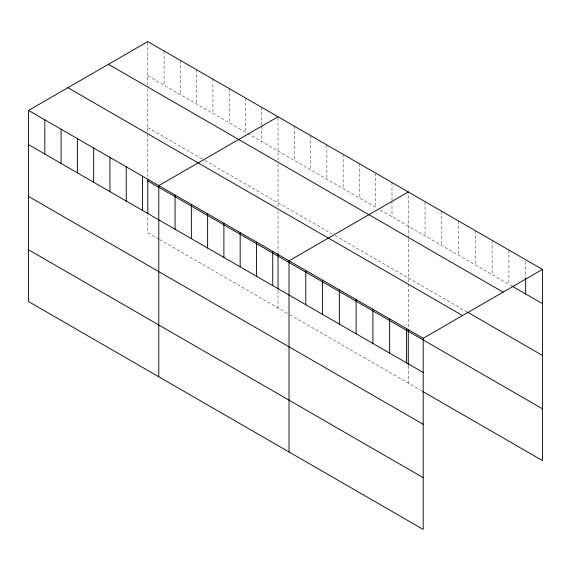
<?xml version="1.0" encoding="UTF-8"?>
<svg xmlns="http://www.w3.org/2000/svg" width="571" height="571" viewBox="0 0 571 571"><rect width="100%" height="100%" fill="white"/><g stroke="black" fill="none" stroke-linecap="round" stroke-linejoin="round"><path stroke-width="0.43" stroke-dasharray="2.85 2.14" d="M147.803 88.748L147.803 132.922M147.803 85.3L147.803 41.576M278.034 163.941L278.034 207.223M278.034 160.487L278.034 116.762M408.272 239.128L408.272 283.302M408.272 238.264L408.272 191.956M147.803 75.8L246.958 133.05M247.7 133.478L377.188 208.237M380.15 209.95L511.951 286.042M147.803 127.59L204.04 160.058M204.782 160.487L332.051 233.967M335.013 235.673L466.971 311.859M158.902 239.135L147.803 232.725L147.803 215.467M159.644 239.563L289.133 314.328M289.875 314.757L421.99 391.028M525.677 261.497L525.677 277.292M508.904 250.055L508.904 284.287M492.131 240.37L492.131 274.601M475.358 230.691L475.358 264.915M458.584 221.006L458.584 255.237M441.818 211.32L441.818 245.551M425.045 201.634L425.045 235.866M408.272 284.194L408.272 328.653M408.272 365.847L408.272 383.105M391.992 182.556L391.992 200.107M391.992 200.985L391.992 216.787M375.711 173.156L375.711 207.387M359.43 163.756L359.43 197.987M343.15 154.356L343.15 188.587M326.876 144.963L326.876 179.187M310.595 135.563L310.595 169.794M294.315 126.162L294.315 160.394M278.034 210.785L278.034 252.575M278.034 290.653L278.034 307.919M261.754 107.362L261.754 124.921M261.754 125.798L261.754 141.594M245.48 97.969L245.48 132.194M229.199 88.569L229.199 122.794M212.919 79.169L212.919 113.401M196.638 69.769L196.638 104.001M180.357 60.369L180.357 94.6M164.084 50.976L164.084 85.2M147.803 133.814L147.803 177.388"/><path stroke-width="0.86" d="M28.55 110.424L423.197 338.275L423.197 529.424L28.55 301.581L28.55 110.424L147.803 41.576L542.45 269.419L542.45 460.576L422.754 391.47M278.034 116.762L158.781 185.611L158.781 376.767M408.272 191.956L289.019 260.804L289.019 451.961M423.197 338.275L542.45 269.419M512.715 286.485L542.45 303.651M108.447 64.295L503.094 292.145M467.735 312.301L542.45 355.433M67.906 87.706L462.553 315.549M147.803 180.943L542.45 408.793M28.55 144.656L423.197 372.499M28.55 196.438L423.197 424.289M28.55 249.791L423.197 477.642M525.677 278.17L525.677 293.965M408.272 329.546L408.272 364.983M406.424 328.589L406.424 362.821M389.65 318.904L389.65 353.135M372.877 309.218L372.877 343.449M356.104 299.539L356.104 333.764M339.338 289.854L339.338 324.085M322.565 280.168L322.565 314.4M305.792 270.49L305.792 304.714M278.034 253.467L278.034 288.933M272.738 251.404L272.738 285.636M256.458 242.004L256.458 276.236M240.177 232.604L240.177 266.835M223.903 223.211L223.903 257.435M207.623 213.811L207.623 248.042M191.342 204.411L191.342 238.642M175.061 195.011L175.061 229.242M147.803 179.166L147.803 213.74M142.507 176.218L142.507 210.442M126.227 166.818L126.227 201.042M109.946 157.418L109.946 191.649M93.665 148.017L93.665 182.249M77.385 138.617L77.385 172.849M61.111 129.224L61.111 163.449M44.831 119.824L44.831 154.049"/></g></svg>
